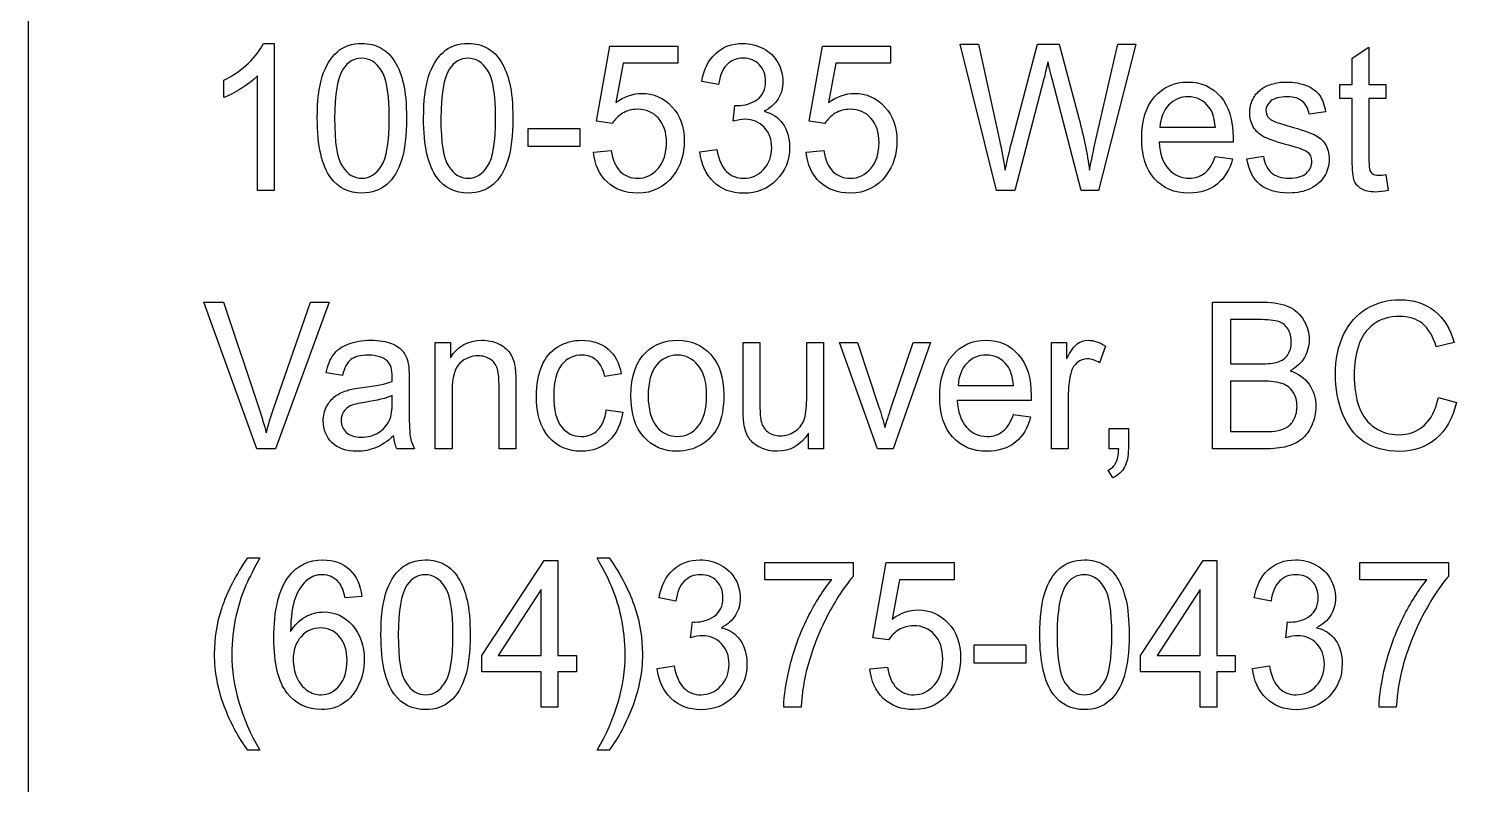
# Model space of a CAD drawing. Header units: millimetres. Extents: x 6 to 858, y 6 to 553.
# Drawn here: x 784.1 to 800.42, y 519.36 to 528 of the extents above; entities that cross this region are included whole.
import ezdxf

# ---------------------------------------------------------------- set-up
doc = ezdxf.new("R2010")
doc.units = ezdxf.units.MM
doc.layers.get('0').update_dxf_attribs({"linetype": 'CONTINUOUS'})

msp = doc.modelspace()

# ---------------------------------------------------------------- linework, layer by layer
at = {"color": 7}
for points in [[(784.09998, 9.299996), (784.09998, 550.299996)], [(786.783988, 527.827376), (786.907715, 527.827376), (786.907715, 526.145225)], [(790.771173, 526.912017), (790.590918, 526.937156), (790.742376, 527.797659), (791.519971, 527.797659), (791.519971, 527.601104), (790.895988, 527.601104), (790.811705, 527.150855)], [(793.201039, 526.912017), (793.020784, 526.937156), (793.172243, 527.797659), (793.949837, 527.797659), (793.949837, 527.601104), (793.325831, 527.601104), (793.241572, 527.150855)], [(795.159446, 526.145225), (794.744515, 527.820519), (794.956784, 527.820519), (795.194632, 526.722321)], [(795.331183, 526.689181), (795.628776, 527.820519), (795.878383, 527.820519), (796.102365, 526.972587)], [(796.301833, 526.744033), (796.547181, 527.820519), (796.755168, 527.820519), (796.32637, 526.145225), (796.126902, 526.145225), (795.797295, 527.421695)], [(799.226631, 526.500632), (799.226631, 527.198862), (799.085844, 527.198862), (799.085844, 527.35885), (799.226631, 527.35885), (799.226631, 527.659398), (799.417558, 527.782816), (799.417558, 527.35885), (799.610637, 527.35885), (799.610637, 527.198862), (799.417558, 527.198862), (799.417558, 526.489204)], [(786.331718, 527.207999), (786.331718, 527.406838)], [(786.907715, 526.145225), (786.715724, 526.145225), (786.715724, 527.455978)], [(791.983953, 527.356593), (791.791962, 527.393163)], [(795.702364, 527.421695), (795.370651, 526.145225), (795.159446, 526.145225)], [(792.151454, 526.938289), (792.17275, 527.118846)], [(798.920496, 527.045724), (798.732765, 527.018298)], [(797.864499, 526.75432), (797.864499, 526.699466), (797.019705, 526.699466)], [(797.029312, 526.868595), (797.661836, 526.868595)], [(790.556774, 526.584048), (790.758372, 526.602325)], [(791.772772, 526.58747), (791.964786, 526.614896)], [(792.986641, 526.584048), (793.188238, 526.602325)], [(797.659707, 526.536051), (797.85811, 526.509768)], [(797.660771, 526.536051), (797.659707, 526.536051)], [(798.022369, 526.507481), (798.212231, 526.539481)], [(799.610753, 526.329229), (799.610637, 526.329211)], [(799.610637, 526.329211), (799.638368, 526.147511)], [(786.709312, 523.194326), (786.103454, 524.86962), (786.327459, 524.86962), (786.733849, 523.652575)], [(786.900261, 523.652575), (787.322646, 524.86962), (787.533851, 524.86962), (786.921581, 523.194326), (786.709312, 523.194326)], [(797.628804, 523.194326), (797.628804, 524.86962), (798.215449, 524.86962)], [(798.148249, 524.671919), (797.835725, 524.671919), (797.835725, 524.165676)], [(788.747742, 523.194326), (788.747742, 524.407944), (788.920543, 524.407944), (788.920543, 524.235385)], [(792.265528, 523.656002), (792.265528, 524.407944), (792.457519, 524.407944), (792.457519, 523.734853)], [(792.991988, 523.757708), (792.991988, 524.407944), (793.184002, 524.407944), (793.184002, 523.194326), (793.012266, 523.194326)], [(793.799466, 523.194326), (793.36854, 524.407944), (793.571202, 524.407944), (793.814397, 523.681144)], [(793.958402, 523.66743), (794.210139, 524.407944), (794.407454, 524.407944), (793.978657, 523.194326), (793.799466, 523.194326)], [(795.789864, 523.194326), (795.789864, 524.407944), (795.962666, 524.407944), (795.962666, 524.223957)], [(796.405329, 524.369088), (796.339194, 524.178247)], [(800.390384, 524.410228), (800.186657, 524.358803)], [(797.835725, 524.165676), (798.173851, 524.165676)], [(787.687462, 524.034259), (787.499707, 524.061685)], [(788.255982, 523.96455), (788.255982, 524.018259)], [(788.449177, 523.977121), (788.449177, 523.702856)], [(790.872539, 524.051401), (790.685872, 524.020545)], [(798.197324, 523.96799), (797.835725, 523.96799), (797.835725, 523.392024)], [(788.256005, 523.727998), (788.256005, 523.803419)], [(788.939641, 523.85713), (788.939641, 523.194326), (788.747742, 523.194326)], [(789.668253, 523.940551), (789.668253, 523.194326), (789.476239, 523.194326), (789.476239, 523.932551)], [(795.557318, 523.803419), (795.557318, 523.748567), (794.712524, 523.748567)], [(794.722131, 523.917696), (795.354655, 523.917696)], [(795.981856, 523.829704), (795.981856, 523.194326), (795.789864, 523.194326)], [(800.210129, 523.781707), (800.417051, 523.725712)], [(790.701867, 523.63886), (790.890664, 523.612578)], [(795.352525, 523.585152), (795.550929, 523.558867)], [(795.35359, 523.585152), (795.352525, 523.585152)], [(788.271121, 523.344027), (788.271977, 523.344027)], [(793.012266, 523.194326), (793.012266, 523.372596)], [(796.449056, 523.194326), (796.449056, 523.428591), (796.667737, 523.428591), (796.667737, 523.194326)], [(797.835725, 523.392024), (798.225055, 523.392024)], [(788.510056, 523.194326), (788.309524, 523.194326)], [(796.557852, 523.194326), (796.449056, 523.194326)], [(798.225055, 523.194326), (797.628804, 523.194326)], [(796.489588, 522.862923), (796.436255, 522.950917)], [(786.604774, 521.947288), (786.74239, 521.947288)], [(790.598371, 521.947288), (790.735987, 521.947288)], [(792.511987, 521.699308), (792.511987, 521.897006), (793.524234, 521.897006), (793.524234, 521.737019)], [(793.928518, 521.010211), (793.748239, 521.035353), (793.899698, 521.895856), (794.677316, 521.895856), (794.677316, 521.699301), (794.05331, 521.699301), (793.96905, 521.24905)], [(799.314108, 521.699308), (799.314108, 521.897006), (800.326356, 521.897006), (800.326356, 521.737019)], [(793.277845, 521.699308), (792.511987, 521.699308)], [(800.079967, 521.699308), (799.314108, 521.699308)], [(787.90825, 521.508465), (787.717323, 521.492469)], [(791.496475, 521.454801), (791.304461, 521.491368)], [(798.298597, 521.454801), (798.106583, 521.491368)], [(791.663976, 521.036494), (791.685272, 521.217051)], [(798.466097, 521.036494), (798.487394, 521.217051)], [(791.285317, 520.685675), (791.477308, 520.713101)], [(793.714119, 520.682245), (793.915717, 520.700523)], [(798.087439, 520.685675), (798.27943, 520.713101)], [(792.927983, 520.243424), (792.730645, 520.243424)], [(799.730105, 520.243424), (799.532766, 520.243424)], [(786.74239, 519.750892), (786.604774, 519.750892)], [(790.735987, 519.750892), (790.598371, 519.750892)]]:
    msp.add_lwpolyline(points, dxfattribs=at)
for points in [[(787.399452, 526.971444)], [(787.596791, 526.971444)], [(788.614385, 526.971444)], [(788.811724, 526.971444)], [(789.807976, 526.648041), (789.807976, 526.854883), (790.397838, 526.854883), (790.397838, 526.648041)], [(797.029312, 526.868595)], [(790.556774, 526.584043)], [(791.772749, 526.587513)], [(792.986641, 526.584043)], [(798.022369, 526.507481)], [(790.983465, 523.801135)], [(791.180803, 523.801135)], [(794.722131, 523.917696)], [(800.210129, 523.781707)], [(790.701867, 523.63886)], [(789.957305, 520.243424), (789.957305, 520.644535), (789.278924, 520.644535), (789.278924, 520.833092), (789.992513, 521.918719), (790.149319, 521.918719), (790.149319, 520.833092), (790.360524, 520.833092), (790.360524, 520.644535), (790.149319, 520.644535), (790.149319, 520.243424)], [(797.486905, 520.243424), (797.486905, 520.644535), (796.808501, 520.644535), (796.808501, 520.833092), (797.522114, 521.918719), (797.678896, 521.918719), (797.678896, 520.833092), (797.890101, 520.833092), (797.890101, 520.644535), (797.678896, 520.644535), (797.678896, 520.243424)], [(787.90825, 521.508467)], [(789.957305, 520.833092), (789.957305, 521.588458), (789.467721, 520.833092)], [(797.486905, 520.833092), (797.486905, 521.588458), (796.997298, 520.833092)], [(788.126907, 521.069644)], [(788.324246, 521.069644)], [(795.656508, 521.069644)], [(795.853846, 521.069644)], [(794.90771, 520.746241), (794.90771, 520.95308), (795.497572, 520.95308), (795.497572, 520.746241)], [(787.124243, 520.786238)], [(791.285271, 520.68572)], [(793.714119, 520.682238)], [(798.087393, 520.68572)], [(790.735987, 519.750892)]]:
    msp.add_lwpolyline(points, close=True, dxfattribs=at)
for points in [[(786.613316, 527.603395), (786.693671, 527.68034), (786.750562, 527.755001), (786.783988, 527.827376)], [(787.45598, 527.449121), (787.494375, 527.570254), (787.550911, 527.663581), (787.625587, 527.7291)], [(787.625587, 527.7291), (787.700957, 527.794617), (787.795533, 527.827376), (787.909314, 527.827376)], [(787.909314, 527.827376), (787.993219, 527.827376), (788.066822, 527.809092), (788.130125, 527.772524)], [(788.130125, 527.772524), (788.193412, 527.736717), (788.245673, 527.684531), (788.286908, 527.615966)], [(788.670913, 527.449121), (788.709308, 527.570254), (788.765844, 527.663581), (788.84052, 527.7291)], [(788.84052, 527.7291), (788.915891, 527.794617), (789.010467, 527.827376), (789.124248, 527.827376)], [(789.124248, 527.827376), (789.208152, 527.827376), (789.281756, 527.809092), (789.345058, 527.772524)], [(789.345058, 527.772524), (789.408346, 527.736717), (789.460606, 527.684531), (789.501841, 527.615966)], [(791.791962, 527.393163), (791.815419, 527.531056), (791.868752, 527.637714), (791.951962, 527.713136)], [(791.951962, 527.713136), (792.035157, 527.789321), (792.138622, 527.827413), (792.262357, 527.827413)], [(792.262357, 527.827413), (792.347681, 527.827413), (792.426261, 527.807606), (792.498098, 527.767991)], [(792.498098, 527.767991), (792.569919, 527.729136), (792.624672, 527.675807), (792.662357, 527.608003)], [(786.331718, 527.406838), (786.439095, 527.460929), (786.532961, 527.526448), (786.613316, 527.603395)], [(787.695981, 527.537113), (787.629854, 527.435026), (787.596791, 527.24647), (787.596791, 526.971444)], [(787.907185, 527.657104), (787.819006, 527.657104), (787.748604, 527.617107), (787.695981, 527.537113)], [(788.13119, 527.521115), (788.071452, 527.611774), (787.996784, 527.657104), (787.907185, 527.657104)], [(788.286908, 527.615966), (788.328158, 527.548162), (788.360519, 527.465121), (788.383991, 527.366843)], [(788.910914, 527.537113), (788.844787, 527.435026), (788.811724, 527.24647), (788.811724, 526.971444)], [(789.122118, 527.657104), (789.033939, 527.657104), (788.963537, 527.617107), (788.910914, 527.537113)], [(789.346123, 527.521115), (789.286385, 527.611774), (789.211717, 527.657104), (789.122118, 527.657104)], [(789.501841, 527.615966), (789.543091, 527.548162), (789.575452, 527.465121), (789.598925, 527.366843)], [(792.079949, 527.582861), (792.03018, 527.53258), (791.998182, 527.457158), (791.983953, 527.356593)], [(792.266616, 527.658284), (792.191955, 527.658284), (792.129733, 527.633143), (792.079949, 527.582861)], [(792.451153, 527.584004), (792.403514, 527.633524), (792.342002, 527.658284), (792.266616, 527.658284)], [(792.522612, 527.39659), (792.522612, 527.472013), (792.498792, 527.534484), (792.451153, 527.584004)], [(792.662357, 527.608003), (792.700753, 527.540199), (792.71995, 527.468204), (792.71995, 527.39202)], [(795.748244, 527.61825), (795.731886, 527.541305), (795.716593, 527.475787), (795.702364, 527.421695)], [(795.797295, 527.421695), (795.769563, 527.528354), (795.753213, 527.593872), (795.748244, 527.61825)], [(786.715724, 527.455978), (786.669504, 527.408743), (786.608702, 527.361509), (786.533316, 527.314275)], [(787.399452, 526.971444), (787.399452, 527.169524), (787.418295, 527.32875), (787.45598, 527.449121)], [(788.221838, 526.971444), (788.221838, 527.247232), (788.191622, 527.430455), (788.13119, 527.521115)], [(788.614385, 526.971444), (788.614385, 527.169524), (788.633228, 527.32875), (788.670913, 527.449121)], [(789.436771, 526.971444), (789.436771, 527.247232), (789.406555, 527.430455), (789.346123, 527.521115)], [(792.424487, 527.18518), (792.489903, 527.23089), (792.522612, 527.30136), (792.522612, 527.39659)], [(792.71995, 527.39202), (792.71995, 527.319644), (792.701817, 527.253745), (792.665552, 527.194322)], [(796.967437, 527.21714), (797.065569, 527.329892), (797.192861, 527.386269), (797.349312, 527.386269)], [(797.349312, 527.386269), (797.500779, 527.386269), (797.624506, 527.331035), (797.720494, 527.220567)], [(798.305032, 527.361129), (798.356946, 527.377889), (798.412417, 527.386269), (798.471445, 527.386269)], [(798.471445, 527.386269), (798.560334, 527.386269), (798.638196, 527.372555), (798.705033, 527.345129)], [(786.533316, 527.314275), (786.458655, 527.26704), (786.391456, 527.231615), (786.331718, 527.207999)], [(788.383991, 527.366843), (788.407448, 527.269326), (788.419177, 527.137526), (788.419177, 526.971444)], [(789.598925, 527.366843), (789.622381, 527.269326), (789.63411, 527.137526), (789.63411, 526.971444)], [(790.811705, 527.150855), (790.905579, 527.220944), (791.004067, 527.255988), (791.107169, 527.255988)], [(791.107169, 527.255988), (791.243712, 527.255988), (791.358913, 527.205326), (791.452771, 527.104001)], [(793.241572, 527.150855), (793.335445, 527.220944), (793.433933, 527.255988), (793.537035, 527.255988)], [(793.537035, 527.255988), (793.673579, 527.255988), (793.78878, 527.205326), (793.882638, 527.104001)], [(796.820237, 526.741749), (796.820237, 526.945924), (796.869304, 527.104387), (796.967437, 527.21714)], [(797.351442, 527.21714), (797.263263, 527.21714), (797.188949, 527.185523), (797.128502, 527.122291)], [(797.589313, 527.098292), (797.528155, 527.177524), (797.448865, 527.21714), (797.351442, 527.21714)], [(797.720494, 527.220567), (797.816497, 527.110101), (797.864499, 526.954685), (797.864499, 526.75432)], [(798.088504, 527.186284), (798.111976, 527.232757), (798.14362, 527.27123), (798.183435, 527.301704)], [(798.183435, 527.301704), (798.213296, 527.325322), (798.253828, 527.34513), (798.305032, 527.361129)], [(798.48531, 527.21714), (798.397131, 527.21714), (798.334191, 527.201522), (798.29649, 527.170286)], [(798.658112, 527.164572), (798.617571, 527.199617), (798.559971, 527.21714), (798.48531, 527.21714)], [(798.705033, 527.345129), (798.772595, 527.317703), (798.822371, 527.280373), (798.854362, 527.233138)], [(798.854362, 527.233138), (798.886368, 527.186665), (798.908413, 527.124194), (798.920496, 527.045724)], [(791.055988, 527.074289), (790.994121, 527.074289), (790.938295, 527.059052), (790.888511, 527.028578)], [(791.297053, 526.972582), (791.235896, 527.040387), (791.155541, 527.074289), (791.055988, 527.074289)], [(791.452771, 527.104001), (791.546645, 527.002676), (791.593582, 526.872401), (791.593582, 526.713175)], [(792.17275, 527.118846), (792.185559, 527.117358), (792.195867, 527.116614), (792.203676, 527.116614)], [(792.203676, 527.116614), (792.285466, 527.116614), (792.35907, 527.13947), (792.424487, 527.18518)], [(792.665552, 527.194322), (792.629286, 527.134898), (792.575598, 527.087664), (792.504487, 527.052619)], [(792.504487, 527.052619), (792.596925, 527.029763), (792.668746, 526.982148), (792.71995, 526.909772)], [(793.485831, 527.074289), (793.423964, 527.074289), (793.368146, 527.059052), (793.318377, 527.028578)], [(793.726897, 526.972582), (793.665755, 527.040387), (793.5854, 527.074289), (793.485831, 527.074289)], [(793.882638, 527.104001), (793.976512, 527.002676), (794.023448, 526.872401), (794.023448, 526.713175)], [(797.128502, 527.122291), (797.068764, 527.059057), (797.035701, 526.974491), (797.029312, 526.868595)], [(797.661836, 526.868595), (797.653349, 526.970682), (797.629174, 527.047248), (797.589313, 527.098292)], [(798.05436, 527.036583), (798.05436, 527.090673), (798.065741, 527.140573), (798.088504, 527.186284)], [(798.29649, 527.170286), (798.258805, 527.13905), (798.239963, 527.102482), (798.239963, 527.060582)], [(798.239963, 527.060582), (798.239963, 527.033917), (798.247787, 527.009918), (798.263435, 526.988586)], [(798.732765, 527.018298), (798.724277, 527.080769), (798.699393, 527.129527), (798.658112, 527.164572)], [(787.554105, 526.290355), (787.451003, 526.429774), (787.399452, 526.656804), (787.399452, 526.971444)], [(787.596791, 526.971444), (787.596791, 526.696419), (787.626652, 526.513195), (787.686374, 526.421774)], [(788.13119, 526.422917), (788.191622, 526.514339), (788.221838, 526.697181), (788.221838, 526.971444)], [(788.419177, 526.971444), (788.419177, 526.774888), (788.400334, 526.616044), (788.362649, 526.494911)], [(788.769039, 526.290355), (788.665936, 526.429774), (788.614385, 526.656804), (788.614385, 526.971444)], [(788.811724, 526.971444), (788.811724, 526.696419), (788.841585, 526.513195), (788.901307, 526.421774)], [(789.346123, 526.422917), (789.406555, 526.514339), (789.436771, 526.697181), (789.436771, 526.971444)], [(789.63411, 526.971444), (789.63411, 526.774888), (789.615267, 526.616044), (789.577582, 526.494911)], [(790.888511, 527.028578), (790.838727, 526.998866), (790.799614, 526.960012), (790.771173, 526.912017)], [(791.389855, 526.69489), (791.389855, 526.812214), (791.358921, 526.904778), (791.297053, 526.972582)], [(792.286917, 526.961155), (792.250651, 526.961155), (792.205497, 526.953533), (792.151454, 526.938289)], [(792.506639, 526.86859), (792.449047, 526.9303), (792.375806, 526.961155), (792.286917, 526.961155)], [(792.71995, 526.909772), (792.771154, 526.838159), (792.796756, 526.748262), (792.796756, 526.640081)], [(793.318377, 527.028578), (793.268593, 526.998866), (793.229481, 526.960012), (793.201039, 526.912017)], [(793.819698, 526.69489), (793.819698, 526.812214), (793.788764, 526.904778), (793.726897, 526.972582)], [(796.102365, 526.972587), (796.158554, 526.762319), (796.199086, 526.564621), (796.223963, 526.379493)], [(798.095958, 526.873168), (798.068226, 526.922688), (798.05436, 526.97716), (798.05436, 527.036583)], [(798.263435, 526.988586), (798.279083, 526.966493), (798.30362, 526.948209), (798.337046, 526.933734)], [(798.337046, 526.933734), (798.356244, 526.926112), (798.412772, 526.908589), (798.50663, 526.881166)], [(798.50663, 526.881166), (798.642448, 526.842313), (798.737024, 526.810316), (798.790357, 526.785174)], [(792.593052, 526.635468), (792.593052, 526.729936), (792.564248, 526.807644), (792.506639, 526.86859)], [(795.194632, 526.722321), (795.220234, 526.607284), (795.242278, 526.493008), (795.260766, 526.379493)], [(796.223963, 526.379493), (796.243886, 526.485389), (796.269842, 526.606903), (796.301833, 526.744033)], [(796.965307, 526.281214), (796.868594, 526.39092), (796.820237, 526.544431), (796.820237, 526.741749)], [(798.219708, 526.757748), (798.165665, 526.785937), (798.124414, 526.82441), (798.095958, 526.873168)], [(798.513042, 526.659469), (798.372239, 526.697561), (798.274461, 526.730321), (798.219708, 526.757748)], [(798.790357, 526.785174), (798.844416, 526.760796), (798.886731, 526.724989), (798.917302, 526.677754)], [(790.710385, 526.244642), (790.620786, 526.329968), (790.569583, 526.443101), (790.556774, 526.584043)], [(790.758372, 526.602325), (790.773341, 526.497191), (790.807832, 526.41796), (790.861844, 526.36463)], [(791.293836, 526.397773), (791.357848, 526.472433), (791.389855, 526.571472), (791.389855, 526.69489)], [(791.593582, 526.713175), (791.593582, 526.561568), (791.55234, 526.43053), (791.469855, 526.320063)], [(791.927425, 526.246968), (791.837116, 526.33458), (791.785558, 526.448095), (791.772749, 526.587513)], [(791.964786, 526.614896), (791.986824, 526.498335), (792.024154, 526.414151), (792.076777, 526.362346)], [(792.499186, 526.386345), (792.561763, 526.453387), (792.593052, 526.536428), (792.593052, 526.635468)], [(792.796756, 526.640081), (792.796756, 526.493805), (792.74698, 526.369625), (792.647427, 526.267539)], [(793.140252, 526.244642), (793.050653, 526.329968), (792.999449, 526.443101), (792.986641, 526.584043)], [(793.188238, 526.602325), (793.203207, 526.497191), (793.237698, 526.41796), (793.291711, 526.36463)], [(793.723702, 526.397773), (793.787699, 526.472433), (793.819698, 526.571472), (793.819698, 526.69489)], [(794.023448, 526.713175), (794.023448, 526.561568), (793.982198, 526.43053), (793.899698, 526.320063)], [(795.260766, 526.379493), (795.300596, 526.558525), (795.324069, 526.661755), (795.331183, 526.689181)], [(797.019705, 526.699466), (797.026804, 526.566144), (797.062005, 526.464057), (797.125307, 526.393204)], [(798.709292, 526.589762), (798.68298, 526.608046), (798.617564, 526.631282), (798.513042, 526.659469)], [(798.765843, 526.480055), (798.765843, 526.526528), (798.746993, 526.563097), (798.709292, 526.589762)], [(798.917302, 526.677754), (798.947873, 526.63052), (798.963159, 526.571858), (798.963159, 526.501768)], [(787.686374, 526.421774), (787.746822, 526.331114), (787.821135, 526.285785), (787.909314, 526.285785)], [(787.909314, 526.285785), (787.997494, 526.285785), (788.071452, 526.331495), (788.13119, 526.422917)], [(788.362649, 526.494911), (788.324963, 526.374539), (788.268428, 526.281214), (788.193042, 526.214934)], [(788.901307, 526.421774), (788.961755, 526.331114), (789.036068, 526.285785), (789.124248, 526.285785)], [(789.124248, 526.285785), (789.212427, 526.285785), (789.286385, 526.331495), (789.346123, 526.422917)], [(789.577582, 526.494911), (789.539897, 526.374539), (789.483361, 526.281214), (789.407975, 526.214934)], [(791.059183, 526.28578), (791.151621, 526.28578), (791.229839, 526.323111), (791.293836, 526.397773)], [(793.489049, 526.28578), (793.581488, 526.28578), (793.659705, 526.323111), (793.723702, 526.397773)], [(797.125307, 526.393204), (797.188594, 526.322353), (797.267522, 526.286928), (797.36209, 526.286928)], [(797.542368, 526.346353), (797.592152, 526.385968), (797.63162, 526.449201), (797.660771, 526.536051)], [(797.85811, 526.509768), (797.826813, 526.385588), (797.768858, 526.289214), (797.684244, 526.220648)], [(798.169569, 526.216078), (798.092763, 526.281595), (798.043697, 526.37873), (798.022369, 526.507481)], [(798.212231, 526.539481), (798.222879, 526.457962), (798.252393, 526.395491), (798.300773, 526.352067)], [(798.701839, 526.344066), (798.744508, 526.382921), (798.765843, 526.428251), (798.765843, 526.480055)], [(798.963159, 526.501768), (798.963159, 526.433201), (798.944316, 526.368444), (798.906631, 526.307497)], [(799.250104, 526.257223), (799.234455, 526.296077), (799.226631, 526.377214), (799.226631, 526.500632)], [(799.417558, 526.489204), (799.417558, 526.430543), (799.420798, 526.392832), (799.42728, 526.37607)], [(787.909314, 526.116656), (787.758558, 526.116656), (787.640155, 526.174555), (787.554105, 526.290355)], [(789.124248, 526.116656), (788.973491, 526.116656), (788.855088, 526.174555), (788.769039, 526.290355)], [(791.059183, 526.116651), (790.91696, 526.116651), (790.800694, 526.159314), (790.710385, 526.244642)], [(790.861844, 526.36463), (790.916597, 526.312063), (790.982377, 526.28578), (791.059183, 526.28578)], [(791.469855, 526.320063), (791.369577, 526.184455), (791.232686, 526.116651), (791.059183, 526.116651)], [(792.26981, 526.115549), (792.132572, 526.115549), (792.018444, 526.159356), (791.927425, 526.246968)], [(792.076777, 526.362346), (792.130111, 526.311302), (792.194826, 526.28578), (792.270921, 526.28578)], [(792.647427, 526.267539), (792.547874, 526.166213), (792.422002, 526.115549), (792.26981, 526.115549)], [(792.270921, 526.28578), (792.36123, 526.28578), (792.437318, 526.319301), (792.499186, 526.386345)], [(793.489049, 526.116651), (793.346827, 526.116651), (793.230561, 526.159314), (793.140252, 526.244642)], [(793.291711, 526.36463), (793.346464, 526.312063), (793.412243, 526.28578), (793.489049, 526.28578)], [(793.899698, 526.320063), (793.799436, 526.184455), (793.662553, 526.116651), (793.489049, 526.116651)], [(797.359961, 526.117799), (797.194281, 526.117799), (797.06273, 526.172271), (796.965307, 526.281214)], [(797.36209, 526.286928), (797.432492, 526.286928), (797.492584, 526.306736), (797.542368, 526.346353)], [(798.300773, 526.352067), (798.349832, 526.308641), (798.418096, 526.286928), (798.505565, 526.286928)], [(798.505565, 526.286928), (798.593744, 526.286928), (798.659169, 526.305974), (798.701839, 526.344066)], [(798.906631, 526.307497), (798.869655, 526.247311), (798.815967, 526.200458), (798.745565, 526.166937)], [(799.331169, 526.16466), (799.292774, 526.188276), (799.265752, 526.21913), (799.250104, 526.257223)], [(799.42728, 526.37607), (799.434379, 526.359311), (799.445405, 526.345978), (799.460359, 526.336073)], [(799.460359, 526.336073), (799.475992, 526.32617), (799.498036, 526.321218), (799.526493, 526.321218)], [(799.526493, 526.321218), (799.54782, 526.321218), (799.575907, 526.323888), (799.610753, 526.329229)], [(788.193042, 526.214934), (788.118381, 526.149415), (788.023805, 526.116656), (787.909314, 526.116656)], [(789.407975, 526.214934), (789.333314, 526.149415), (789.238739, 526.116656), (789.124248, 526.116656)], [(797.684244, 526.220648), (797.599614, 526.152082), (797.491519, 526.117799), (797.359961, 526.117799)], [(798.50663, 526.117799), (798.359438, 526.117799), (798.247084, 526.150558), (798.169569, 526.216078)], [(798.745565, 526.166937), (798.675164, 526.134178), (798.595519, 526.117799), (798.50663, 526.117799)], [(799.493299, 526.129234), (799.423607, 526.129234), (799.369564, 526.141043), (799.331169, 526.16466)], [(799.638368, 526.147511), (799.584325, 526.135326), (799.535968, 526.129234), (799.493299, 526.129234)], [(798.215449, 524.86962), (798.334924, 524.86962), (798.430573, 524.852478), (798.502394, 524.818195)], [(798.502394, 524.818195), (798.574925, 524.784674), (798.63146, 524.732488), (798.672001, 524.661637)], [(799.127464, 524.500506), (799.190042, 524.630782), (799.278576, 524.729441), (799.393067, 524.796483)], [(799.393067, 524.796483), (799.508252, 524.864287), (799.634827, 524.898189), (799.77279, 524.898189)], [(799.77279, 524.898189), (799.929241, 524.898189), (800.0608, 524.855526), (800.167467, 524.7702)], [(800.167467, 524.7702), (800.274118, 524.684873), (800.348424, 524.564882), (800.390384, 524.410228)], [(798.38612, 524.647913), (798.339901, 524.663917), (798.260611, 524.671919), (798.148249, 524.671919)], [(798.492787, 524.561065), (798.467895, 524.603727), (798.432339, 524.632676), (798.38612, 524.647913)], [(798.672001, 524.661637), (798.713235, 524.591547), (798.733853, 524.518029), (798.733853, 524.441084)], [(799.466655, 524.615927), (799.3863, 524.554217), (799.329764, 524.471176), (799.297048, 524.366804)], [(799.768531, 524.708491), (799.648345, 524.708491), (799.54772, 524.677636), (799.466655, 524.615927)], [(800.028786, 524.625068), (799.959804, 524.680683), (799.873053, 524.708491), (799.768531, 524.708491)], [(800.186657, 524.358803), (800.150391, 524.480699), (800.097768, 524.569454), (800.028786, 524.625068)], [(787.753573, 524.391943), (787.827539, 524.420894), (787.913234, 524.43537), (788.010657, 524.43537)], [(788.010657, 524.43537), (788.10737, 524.43537), (788.185943, 524.42318), (788.246375, 524.3988)], [(788.920543, 524.235385), (789.003738, 524.368708), (789.123916, 524.43537), (789.281077, 524.43537)], [(789.281077, 524.43537), (789.349333, 524.43537), (789.41191, 524.422037), (789.468809, 524.395373)], [(790.149343, 524.36109), (790.232537, 524.41061), (790.322846, 524.43537), (790.420269, 524.43537)], [(790.420269, 524.43537), (790.543294, 524.43537), (790.643919, 524.401848), (790.722145, 524.334805)], [(791.158396, 524.300524), (791.255819, 524.390421), (791.374577, 524.43537), (791.51467, 524.43537)], [(791.51467, 524.43537), (791.670395, 524.43537), (791.79768, 524.380517), (791.896522, 524.270811)], [(794.660255, 524.266241), (794.758388, 524.378993), (794.88568, 524.43537), (795.042131, 524.43537)], [(795.042131, 524.43537), (795.193598, 524.43537), (795.317333, 524.380136), (795.413336, 524.269668)], [(796.084263, 524.39423), (796.121949, 524.421656), (796.163191, 524.43537), (796.20799, 524.43537)], [(796.20799, 524.43537), (796.272697, 524.43537), (796.338477, 524.413276), (796.405329, 524.369088)], [(798.530125, 524.414789), (798.530125, 524.470404), (798.517679, 524.519163), (798.492787, 524.561065)], [(798.733853, 524.441084), (798.733853, 524.36947), (798.71572, 524.302047), (798.679454, 524.238812)], [(799.034663, 524.044544), (799.034663, 524.219006), (799.065597, 524.370994), (799.127464, 524.500506)], [(787.499707, 524.061685), (787.516775, 524.147773), (787.544869, 524.217101), (787.58399, 524.269668)], [(787.58399, 524.269668), (787.623095, 524.322997), (787.679622, 524.363756), (787.753573, 524.391943)], [(788.246375, 524.3988), (788.306823, 524.374422), (788.351268, 524.343568), (788.379709, 524.306238)], [(788.379709, 524.306238), (788.408166, 524.269668), (788.428081, 524.223195), (788.439454, 524.166819)], [(789.468809, 524.395373), (789.526401, 524.36947), (789.569418, 524.335187), (789.59786, 524.292524)], [(789.59786, 524.292524), (789.626317, 524.24986), (789.646232, 524.199197), (789.657605, 524.140536)], [(789.964805, 524.140536), (790.00533, 524.238814), (790.066842, 524.312332), (790.149343, 524.36109)], [(790.722145, 524.334805), (790.800355, 524.268525), (790.850486, 524.174057), (790.872539, 524.051401)], [(790.983465, 523.801135), (790.983465, 524.025878), (791.041775, 524.192341), (791.158396, 524.300524)], [(791.896522, 524.270811), (791.995381, 524.161868), (792.04481, 524.011023), (792.04481, 523.818276)], [(795.413336, 524.269668), (795.509324, 524.1592), (795.557318, 524.003784), (795.557318, 523.803419)], [(795.962666, 524.223957), (796.006755, 524.310045), (796.047288, 524.366803), (796.084263, 524.39423)], [(798.37119, 524.185094), (798.423813, 524.201853), (798.463281, 524.22966), (798.489593, 524.268515)], [(798.489593, 524.268515), (798.516614, 524.307369), (798.530125, 524.356127), (798.530125, 524.414789)], [(799.297048, 524.366804), (799.264348, 524.263192), (799.247997, 524.156153), (799.247997, 524.045687)], [(787.782393, 524.213673), (787.739723, 524.180152), (787.708079, 524.120347), (787.687462, 524.034259)], [(787.982926, 524.265098), (787.892617, 524.265098), (787.825773, 524.247956), (787.782393, 524.213673)], [(788.201584, 524.195388), (788.152525, 524.241861), (788.079639, 524.265098), (787.982926, 524.265098)], [(788.255982, 524.018259), (788.255982, 524.102062), (788.237849, 524.161105), (788.201584, 524.195388)], [(788.439454, 524.166819), (788.445936, 524.131774), (788.449177, 524.068541), (788.449177, 523.977121)], [(789.028183, 524.173676), (788.969155, 524.118062), (788.939641, 524.012547), (788.939641, 523.85713)], [(789.240452, 524.257097), (789.158677, 524.257097), (789.08792, 524.22929), (789.028183, 524.173676)], [(789.373785, 524.219387), (789.336085, 524.244527), (789.29164, 524.257097), (789.240452, 524.257097)], [(789.453785, 524.119965), (789.438816, 524.161866), (789.41215, 524.195007), (789.373785, 524.219387)], [(789.476239, 523.932551), (789.476239, 524.016354), (789.468755, 524.078825), (789.453785, 524.119965)], [(789.657605, 524.140536), (789.664704, 524.102444), (789.668253, 524.035782), (789.668253, 523.940551)], [(789.903995, 523.796562), (789.903995, 523.9276), (789.924265, 524.042258), (789.964805, 524.140536)], [(790.192005, 524.154248), (790.131557, 524.08035), (790.101333, 523.963026), (790.101333, 523.802276)], [(790.427746, 524.266241), (790.331033, 524.266241), (790.252452, 524.22891), (790.192005, 524.154248)], [(790.590941, 524.204529), (790.546141, 524.24567), (790.491743, 524.266241), (790.427746, 524.266241)], [(790.685872, 524.020545), (790.668094, 524.102062), (790.63645, 524.16339), (790.590941, 524.204529)], [(791.275734, 524.149677), (791.212447, 524.072732), (791.180803, 523.956551), (791.180803, 523.801135)], [(791.51467, 524.265098), (791.418666, 524.265098), (791.339021, 524.226624), (791.275734, 524.149677)], [(791.751476, 524.148534), (791.688189, 524.226243), (791.609253, 524.265098), (791.51467, 524.265098)], [(791.847471, 523.807989), (791.847471, 523.958074), (791.815473, 524.071589), (791.751476, 524.148534)], [(794.513056, 523.790848), (794.513056, 523.995022), (794.562122, 524.153487), (794.660255, 524.266241)], [(794.821321, 524.171389), (794.761598, 524.108157), (794.728535, 524.023592), (794.722131, 523.917696)], [(795.044261, 524.266241), (794.956082, 524.266241), (794.881768, 524.234624), (794.821321, 524.171389)], [(795.282132, 524.147393), (795.220974, 524.226625), (795.141684, 524.266241), (795.044261, 524.266241)], [(795.354655, 523.917696), (795.346167, 524.019783), (795.321993, 524.096349), (795.282132, 524.147393)], [(796.085328, 524.181676), (796.051902, 524.155012), (796.028083, 524.117681), (796.01387, 524.069683)], [(796.198384, 524.222814), (796.156439, 524.222814), (796.118754, 524.209101), (796.085328, 524.181676)], [(796.339194, 524.178247), (796.292265, 524.207958), (796.245328, 524.222814), (796.198384, 524.222814)], [(798.173851, 524.165676), (798.265595, 524.165676), (798.331375, 524.172148), (798.37119, 524.185094)], [(798.679454, 524.238812), (798.643189, 524.17558), (798.588436, 524.124536), (798.515195, 524.085682)], [(787.913574, 523.893697), (788.068605, 523.913506), (788.182741, 523.937123), (788.255982, 523.96455)], [(796.01387, 524.069683), (795.992527, 523.996547), (795.981856, 523.916554), (795.981856, 523.829704)], [(798.425588, 523.93942), (798.372964, 523.958467), (798.296876, 523.96799), (798.197324, 523.96799)], [(798.515195, 524.085682), (798.609763, 524.05597), (798.682294, 524.005307), (798.732788, 523.933694)], [(799.116793, 523.595436), (799.06204, 523.734854), (799.034663, 523.884556), (799.034663, 524.044544)], [(799.247997, 524.045687), (799.247997, 523.903221), (799.267195, 523.778659), (799.30559, 523.672)], [(787.505054, 523.676573), (787.530656, 523.726093), (787.563719, 523.765709), (787.604244, 523.795421)], [(787.604244, 523.795421), (787.645494, 523.825133), (787.691721, 523.847607), (787.742925, 523.862844)], [(787.742925, 523.862844), (787.78061, 523.873508), (787.837493, 523.883792), (787.913574, 523.893697)], [(788.256005, 523.803419), (788.186313, 523.772945), (788.081784, 523.747043), (787.942416, 523.725712)], [(790.044805, 523.329172), (789.950932, 523.438115), (789.903995, 523.593912), (789.903995, 523.796562)], [(790.101333, 523.802276), (790.101333, 523.639242), (790.130492, 523.520776), (790.18881, 523.446876)], [(791.129599, 523.330315), (791.032176, 523.439258), (790.983465, 523.596198), (790.983465, 523.801135)], [(791.180803, 523.801135), (791.180803, 523.645718), (791.212447, 523.529156), (791.275734, 523.451447)], [(791.752541, 523.45259), (791.815828, 523.530299), (791.847471, 523.648765), (791.847471, 523.807989)], [(792.04481, 523.818276), (792.04481, 523.662098), (792.022765, 523.53906), (791.978675, 523.449163)], [(794.658126, 523.330315), (794.561413, 523.440021), (794.513056, 523.593532), (794.513056, 523.790848)], [(798.55038, 523.842285), (798.520519, 523.888758), (798.478921, 523.921136), (798.425588, 523.93942)], [(798.595195, 523.680013), (798.595195, 523.742485), (798.580256, 523.796576), (798.55038, 523.842285)], [(798.732788, 523.933694), (798.783992, 523.862081), (798.809593, 523.777516), (798.809593, 523.680001)], [(800.046911, 523.462874), (800.127282, 523.534488), (800.181688, 523.640765), (800.210129, 523.781707)], [(786.733849, 523.652575), (786.766565, 523.555059), (786.793942, 523.463637), (786.815979, 523.37831)], [(786.815979, 523.37831), (786.840161, 523.469731), (786.868255, 523.561153), (786.900261, 523.652575)], [(787.467716, 523.514299), (787.467716, 523.573724), (787.480162, 523.627816), (787.505054, 523.676573)], [(787.699198, 523.617148), (787.68142, 523.588199), (787.672531, 523.55582), (787.672531, 523.520013)], [(787.774939, 523.684571), (787.742223, 523.669328), (787.716976, 523.646853), (787.699198, 523.617148)], [(787.942416, 523.725712), (787.863481, 523.713527), (787.807655, 523.699813), (787.774939, 523.684571)], [(788.225079, 523.522299), (788.245696, 523.568772), (788.256005, 523.637339), (788.256005, 523.727998)], [(788.449177, 523.702856), (788.449177, 523.511634), (788.453112, 523.390501), (788.460982, 523.339456)], [(790.605871, 523.410309), (790.656365, 523.459829), (790.688364, 523.536013), (790.701867, 523.63886)], [(792.277333, 523.464018), (792.269463, 523.504395), (792.265528, 523.56839), (792.265528, 523.656002)], [(792.457519, 523.734853), (792.457519, 523.627434), (792.461454, 523.555059), (792.469325, 523.517729)], [(792.959997, 523.520013), (792.981324, 523.574867), (792.991988, 523.654098), (792.991988, 523.757708)], [(793.814397, 523.681144), (793.840709, 523.602674), (793.864883, 523.521157), (793.88692, 523.436592)], [(793.88692, 523.436592), (793.903988, 523.500586), (793.927816, 523.577532), (793.958402, 523.66743)], [(794.712524, 523.748567), (794.719623, 523.615244), (794.754824, 523.513157), (794.818126, 523.442306)], [(798.564269, 523.53831), (798.584886, 523.57945), (798.595195, 523.626684), (798.595195, 523.680013)], [(798.809593, 523.680001), (798.809593, 523.601531), (798.793945, 523.528394), (798.762649, 523.46059)], [(799.30559, 523.672), (799.344695, 523.566104), (799.405143, 523.486872), (799.486933, 523.434305)], [(800.417051, 523.725712), (800.373671, 523.54363), (800.295453, 523.404594), (800.182397, 523.308603)], [(787.567994, 523.264033), (787.501142, 523.329552), (787.467716, 523.412974), (787.467716, 523.514299)], [(787.672531, 523.520013), (787.672531, 523.465161), (787.691737, 523.41945), (787.730147, 523.38288)], [(788.098134, 523.379453), (788.155742, 523.414498), (788.198057, 523.462114), (788.225079, 523.522299)], [(790.890664, 523.612578), (790.870046, 523.47316), (790.817068, 523.363836), (790.731728, 523.284604)], [(791.51467, 523.336029), (791.609963, 523.336029), (791.689253, 523.374883), (791.752541, 523.45259)], [(792.335991, 523.310887), (792.308259, 523.352789), (792.288707, 523.403832), (792.277333, 523.464018)], [(792.469325, 523.517729), (792.481362, 523.463637), (792.506964, 523.420974), (792.54613, 523.389738)], [(792.85333, 523.390881), (792.903824, 523.422879), (792.93938, 523.465923), (792.959997, 523.520013)], [(795.235187, 523.395451), (795.284971, 523.435068), (795.324439, 523.498302), (795.35359, 523.585152)], [(795.550929, 523.558867), (795.519632, 523.434686), (795.461677, 523.338313), (795.377063, 523.269747)], [(798.485333, 523.445745), (798.517324, 523.467078), (798.543636, 523.497933), (798.564269, 523.53831)], [(798.762649, 523.46059), (798.732078, 523.393548), (798.694038, 523.341743), (798.648528, 523.305173)], [(799.357859, 523.275461), (799.252611, 523.34936), (799.172256, 523.456019), (799.116793, 523.595436)], [(799.752512, 523.355454), (799.868423, 523.355454), (799.966556, 523.391261), (800.046911, 523.462874)], [(787.730147, 523.38288), (787.769252, 523.346312), (787.826135, 523.328028), (787.900796, 523.328028)], [(787.900796, 523.328028), (787.974762, 523.328028), (788.040542, 523.34517), (788.098134, 523.379453)], [(788.271977, 523.344027), (788.200866, 523.27927), (788.132247, 523.23356), (788.06612, 523.206897)], [(788.309524, 523.194326), (788.289616, 523.236988), (788.276815, 523.286888), (788.271121, 523.344027)], [(788.460982, 523.339456), (788.46947, 523.289174), (788.485828, 523.240797), (788.510056, 523.194326)], [(790.419204, 523.1669), (790.264188, 523.1669), (790.139389, 523.220991), (790.044805, 523.329172)], [(790.18881, 523.446876), (790.247113, 523.372978), (790.323201, 523.336029), (790.417075, 523.336029)], [(790.417075, 523.336029), (790.492445, 523.336029), (790.555377, 523.360789), (790.605871, 523.410309)], [(791.51467, 523.1669), (791.356089, 523.1669), (791.227732, 523.221372), (791.129599, 523.330315)], [(791.275734, 523.451447), (791.339021, 523.374501), (791.418666, 523.336029), (791.51467, 523.336029)], [(791.978675, 523.449163), (791.935296, 523.360026), (791.871646, 523.290698), (791.787726, 523.241177)], [(792.465065, 523.208038), (792.407473, 523.235464), (792.364448, 523.269748), (792.335991, 523.310887)], [(792.54613, 523.389738), (792.585251, 523.359264), (792.633607, 523.344027), (792.6912, 523.344027)], [(793.012266, 523.372596), (792.924086, 523.235465), (792.804264, 523.1669), (792.652797, 523.1669)], [(792.6912, 523.344027), (792.748793, 523.344027), (792.802836, 523.359645), (792.85333, 523.390881)], [(795.052803, 523.1669), (794.887108, 523.1669), (794.755549, 523.221372), (794.658126, 523.330315)], [(794.818126, 523.442306), (794.881413, 523.371454), (794.960349, 523.336029), (795.054932, 523.336029)], [(795.054932, 523.336029), (795.125334, 523.336029), (795.185419, 523.355836), (795.235187, 523.395451)], [(798.225055, 523.392024), (798.291907, 523.392024), (798.338844, 523.394694), (798.365866, 523.400034)], [(798.365866, 523.400034), (798.413505, 523.409177), (798.453327, 523.424414), (798.485333, 523.445745)], [(798.648528, 523.305173), (798.603019, 523.268605), (798.545773, 523.240798), (798.476792, 523.221752)], [(799.486933, 523.434305), (799.568708, 523.381738), (799.657234, 523.355454), (799.752512, 523.355454)], [(800.182397, 523.308603), (800.070036, 523.213372), (799.932435, 523.165757), (799.769596, 523.165757)], [(787.854916, 523.1669), (787.730471, 523.1669), (787.634831, 523.199278), (787.567994, 523.264033)], [(788.06612, 523.206897), (788.000688, 523.180232), (787.930287, 523.1669), (787.854916, 523.1669)], [(790.731728, 523.284604), (790.647114, 523.206135), (790.542939, 523.1669), (790.419204, 523.1669)], [(791.787726, 523.241177), (791.704531, 523.191659), (791.613512, 523.1669), (791.51467, 523.1669)], [(792.652797, 523.1669), (792.585961, 523.1669), (792.523383, 523.180612), (792.465065, 523.208038)], [(795.377063, 523.269747), (795.292433, 523.201182), (795.184346, 523.1669), (795.052803, 523.1669)], [(796.525861, 523.035481), (796.545059, 523.072049), (796.555723, 523.124997), (796.557852, 523.194326)], [(796.667737, 523.194326), (796.667737, 523.108238), (796.653508, 523.038909), (796.625051, 522.986341)], [(798.476792, 523.221752), (798.40852, 523.203468), (798.324608, 523.194326), (798.225055, 523.194326)], [(799.769596, 523.165757), (799.601061, 523.165757), (799.463816, 523.202325), (799.357859, 523.275461)], [(796.436255, 522.950917), (796.476795, 522.969963), (796.506664, 522.998151), (796.525861, 523.035481)], [(796.625051, 522.986341), (796.59661, 522.933013), (796.551456, 522.891874), (796.489588, 522.862923)], [(786.308246, 521.371335), (786.372243, 521.564081), (786.471086, 521.756066), (786.604774, 521.947288)], [(786.74239, 521.947288), (786.656341, 521.788824), (786.59945, 521.675691), (786.571719, 521.607887)], [(787.07091, 521.733594), (787.168333, 521.861583), (787.299537, 521.925578), (787.464522, 521.925578)], [(787.464522, 521.925578), (787.587547, 521.925578), (787.688164, 521.888628), (787.766374, 521.814728)], [(788.183459, 521.547321), (788.221854, 521.668452), (788.278382, 521.761778), (788.353042, 521.827297)], [(788.353042, 521.827297), (788.428428, 521.892816), (788.523012, 521.925576), (788.636793, 521.925576)], [(788.636793, 521.925576), (788.720697, 521.925576), (788.794293, 521.907291), (788.85758, 521.870721)], [(788.85758, 521.870721), (788.920868, 521.834915), (788.973136, 521.782729), (789.014386, 521.714163)], [(790.770108, 521.604457), (790.742376, 521.673023), (790.685131, 521.7873), (790.598371, 521.947288)], [(790.735987, 521.947288), (790.869676, 521.756066), (790.968519, 521.564081), (791.032516, 521.371335)], [(791.464461, 521.811343), (791.547656, 521.887528), (791.651121, 521.92562), (791.774855, 521.92562)], [(791.774855, 521.92562), (791.860195, 521.92562), (791.938776, 521.905812), (792.010597, 521.866195)], [(792.010597, 521.866195), (792.082418, 521.827342), (792.137171, 521.774014), (792.174856, 521.70621)], [(795.713036, 521.547321), (795.751431, 521.668452), (795.807966, 521.761778), (795.882642, 521.827297)], [(795.882642, 521.827297), (795.958013, 521.892816), (796.052589, 521.925576), (796.16637, 521.925576)], [(796.16637, 521.925576), (796.250274, 521.925576), (796.323878, 521.907291), (796.387181, 521.870721)], [(796.387181, 521.870721), (796.450468, 521.834915), (796.502729, 521.782729), (796.543963, 521.714163)], [(798.266583, 521.811343), (798.349793, 521.887528), (798.453258, 521.92562), (798.576977, 521.92562)], [(798.576977, 521.92562), (798.662317, 521.92562), (798.740897, 521.905812), (798.812718, 521.866195)], [(798.812718, 521.866195), (798.88454, 521.827342), (798.939293, 521.774014), (798.976978, 521.70621)], [(786.903456, 521.027363), (786.903456, 521.351148), (786.959274, 521.586558), (787.07091, 521.733594)], [(787.29172, 521.701595), (787.231273, 521.654361), (787.183626, 521.585415), (787.14878, 521.494755)], [(787.452786, 521.756449), (787.391628, 521.756449), (787.33794, 521.738164), (787.29172, 521.701595)], [(787.644777, 521.668455), (787.592863, 521.727118), (787.528866, 521.756449), (787.452786, 521.756449)], [(787.717323, 521.492469), (787.700255, 521.573225), (787.676073, 521.631887), (787.644777, 521.668455)], [(787.766374, 521.814728), (787.84531, 521.74083), (787.892601, 521.638743), (787.90825, 521.508467)], [(788.63464, 521.755303), (788.546461, 521.755303), (788.476067, 521.715306), (788.423459, 521.635313)], [(788.858645, 521.619314), (788.798907, 521.709974), (788.724239, 521.755303), (788.63464, 521.755303)], [(789.014386, 521.714163), (789.055621, 521.646359), (789.087974, 521.563318), (789.111447, 521.46504)], [(791.304461, 521.491368), (791.327933, 521.629262), (791.381267, 521.735921), (791.464461, 521.811343)], [(791.592471, 521.681068), (791.542687, 521.630786), (791.510688, 521.555363), (791.496475, 521.454801)], [(791.779138, 521.756491), (791.704462, 521.756491), (791.642239, 521.73135), (791.592471, 521.681068)], [(791.963675, 521.682211), (791.916021, 521.731731), (791.854508, 521.756491), (791.779138, 521.756491)], [(792.035134, 521.494797), (792.035134, 521.57022), (792.011314, 521.632691), (791.963675, 521.682211)], [(792.174856, 521.70621), (792.213267, 521.638404), (792.232472, 521.56641), (792.232472, 521.490227)], [(793.001571, 521.260485), (793.088331, 521.434185), (793.180422, 521.58046), (793.277845, 521.699308)], [(793.524234, 521.737019), (793.424682, 521.623504), (793.325839, 521.472659), (793.227706, 521.284484)], [(796.16424, 521.755303), (796.076061, 521.755303), (796.00566, 521.715306), (795.953036, 521.635313)], [(796.388245, 521.619314), (796.328508, 521.709974), (796.253839, 521.755303), (796.16424, 521.755303)], [(796.543963, 521.714163), (796.585213, 521.646359), (796.617575, 521.563318), (796.641047, 521.46504)], [(798.106583, 521.491368), (798.130055, 521.629262), (798.183388, 521.735921), (798.266583, 521.811343)], [(798.394592, 521.681068), (798.344808, 521.630786), (798.31281, 521.555363), (798.298597, 521.454801)], [(798.58126, 521.756491), (798.506583, 521.756491), (798.444361, 521.73135), (798.394592, 521.681068)], [(798.765797, 521.682211), (798.718143, 521.731731), (798.65663, 521.756491), (798.58126, 521.756491)], [(798.837256, 521.494797), (798.837256, 521.57022), (798.813436, 521.632691), (798.765797, 521.682211)], [(798.976978, 521.70621), (799.015389, 521.638404), (799.034594, 521.56641), (799.034594, 521.490227)], [(799.803693, 521.260485), (799.890452, 521.434185), (799.982544, 521.58046), (800.079967, 521.699308)], [(800.326356, 521.737019), (800.226803, 521.623504), (800.127961, 521.472659), (800.029828, 521.284484)], [(786.571719, 521.607887), (786.528339, 521.502752), (786.494203, 521.393047), (786.469311, 521.27877)], [(787.14878, 521.494755), (787.113935, 521.404096), (787.095802, 521.274963), (787.094382, 521.107357)], [(788.126907, 521.069644), (788.126907, 521.267722), (788.145758, 521.426948), (788.183459, 521.547321)], [(788.423459, 521.635313), (788.357317, 521.533225), (788.324246, 521.344669), (788.324246, 521.069644)], [(788.949317, 521.069644), (788.949317, 521.345431), (788.919093, 521.528655), (788.858645, 521.619314)], [(790.871451, 521.275342), (790.847268, 521.389618), (790.813488, 521.499323), (790.770108, 521.604457)], [(791.937009, 521.283385), (792.002425, 521.329096), (792.035134, 521.399567), (792.035134, 521.494797)], [(795.656508, 521.069644), (795.656508, 521.267722), (795.67535, 521.426948), (795.713036, 521.547321)], [(795.953036, 521.635313), (795.886909, 521.533225), (795.853846, 521.344669), (795.853846, 521.069644)], [(796.478894, 521.069644), (796.478894, 521.345431), (796.448678, 521.528655), (796.388245, 521.619314)], [(798.73913, 521.283385), (798.804547, 521.329096), (798.837256, 521.399567), (798.837256, 521.494797)], [(786.226116, 520.850233), (786.226116, 521.031552), (786.253493, 521.205253), (786.308246, 521.371335)], [(789.111447, 521.46504), (789.134919, 521.367525), (789.146655, 521.235726), (789.146655, 521.069644)], [(791.032516, 521.371335), (791.087269, 521.205253), (791.114646, 521.031552), (791.114646, 520.850233)], [(792.232472, 521.490227), (792.232472, 521.417851), (792.214339, 521.351952), (792.178074, 521.292529)], [(793.96905, 521.24905), (794.062908, 521.31914), (794.161396, 521.354186), (794.264514, 521.354186)], [(794.264514, 521.354186), (794.401042, 521.354186), (794.516243, 521.303522), (794.610116, 521.202196)], [(796.641047, 521.46504), (796.664504, 521.367525), (796.676232, 521.235726), (796.676232, 521.069644)], [(799.034594, 521.490227), (799.034594, 521.417851), (799.016461, 521.351952), (798.980196, 521.292529)], [(786.469311, 521.27877), (786.43874, 521.136305), (786.423455, 520.993079), (786.423455, 520.84909)], [(787.094382, 521.107357), (787.140601, 521.182779), (787.197137, 521.238775), (787.263989, 521.275345)], [(787.263989, 521.275345), (787.330825, 521.311913), (787.400864, 521.330197), (787.474105, 521.330197)], [(787.474105, 521.330197), (787.602115, 521.330197), (787.710919, 521.279534), (787.800518, 521.178209)], [(787.800518, 521.178209), (787.890827, 521.077645), (787.935981, 520.94737), (787.935981, 520.787384)], [(790.917307, 520.84909), (790.917307, 520.992317), (790.902022, 521.134401), (790.871451, 521.275342)], [(791.685272, 521.217051), (791.698081, 521.215563), (791.708389, 521.214819), (791.716198, 521.214819)], [(791.716198, 521.214819), (791.797973, 521.214819), (791.871576, 521.237674), (791.937009, 521.283385)], [(792.178074, 521.292529), (792.141793, 521.233104), (792.088105, 521.185869), (792.017009, 521.150826)], [(792.803168, 520.721099), (792.849403, 520.907751), (792.915537, 521.087547), (793.001571, 521.260485)], [(793.227706, 521.284484), (793.130283, 521.096308), (793.054905, 520.9028), (793.001571, 520.703957)], [(794.21331, 521.172486), (794.151443, 521.172486), (794.095617, 521.157249), (794.045833, 521.126775)], [(794.454375, 521.07078), (794.393218, 521.138584), (794.312863, 521.172486), (794.21331, 521.172486)], [(794.610116, 521.202196), (794.703975, 521.100871), (794.750904, 520.970595), (794.750904, 520.81137)], [(798.487394, 521.217051), (798.500202, 521.215563), (798.510511, 521.214819), (798.51832, 521.214819)], [(798.51832, 521.214819), (798.600094, 521.214819), (798.673698, 521.237674), (798.73913, 521.283385)], [(798.980196, 521.292529), (798.94393, 521.233104), (798.890242, 521.185869), (798.81913, 521.150826)], [(799.60529, 520.721099), (799.651524, 520.907751), (799.717659, 521.087547), (799.803693, 521.260485)], [(800.029828, 521.284484), (799.932405, 521.096308), (799.857026, 520.9028), (799.803693, 520.703957)], [(787.054914, 520.403412), (786.953942, 520.529879), (786.903456, 520.737863), (786.903456, 521.027363)], [(787.214915, 521.047932), (787.154467, 520.98165), (787.124243, 520.894419), (787.124243, 520.786238)], [(787.435725, 521.148494), (787.348966, 521.148494), (787.275362, 521.114974), (787.214915, 521.047932)], [(787.653318, 521.047932), (787.59571, 521.114974), (787.523179, 521.148494), (787.435725, 521.148494)], [(787.739708, 520.77481), (787.739708, 520.89061), (787.710911, 520.98165), (787.653318, 521.047932)], [(788.281584, 520.388555), (788.178466, 520.527972), (788.126907, 520.755002), (788.126907, 521.069644)], [(788.324246, 521.069644), (788.324246, 520.794618), (788.354115, 520.611395), (788.413853, 520.519973)], [(788.858645, 520.521117), (788.919093, 520.612537), (788.949317, 520.795379), (788.949317, 521.069644)], [(789.146655, 521.069644), (789.146655, 520.873088), (789.127805, 520.714243), (789.090104, 520.59311)], [(791.799439, 521.059359), (791.763173, 521.059359), (791.718019, 521.051738), (791.663976, 521.036494)], [(792.019185, 520.966794), (791.961577, 521.028504), (791.888328, 521.059359), (791.799439, 521.059359)], [(792.017009, 521.150826), (792.109447, 521.12797), (792.181268, 521.080355), (792.232472, 521.007979)], [(792.232472, 521.007979), (792.283661, 520.936366), (792.309255, 520.846468), (792.309255, 520.738285)], [(794.045833, 521.126775), (793.996064, 521.097063), (793.956959, 521.058209), (793.928518, 521.010211)], [(794.547176, 520.793087), (794.547176, 520.910412), (794.516243, 521.002976), (794.454375, 521.07078)], [(795.811161, 520.388555), (795.708059, 520.527972), (795.656508, 520.755002), (795.656508, 521.069644)], [(795.853846, 521.069644), (795.853846, 520.794618), (795.883707, 520.611395), (795.94343, 520.519973)], [(796.388245, 520.521117), (796.448678, 520.612537), (796.478894, 520.795379), (796.478894, 521.069644)], [(796.676232, 521.069644), (796.676232, 520.873088), (796.65739, 520.714243), (796.619704, 520.59311)], [(798.601561, 521.059359), (798.565295, 521.059359), (798.520141, 521.051738), (798.466097, 521.036494)], [(798.821306, 520.966794), (798.763698, 521.028504), (798.69045, 521.059359), (798.601561, 521.059359)], [(798.81913, 521.150826), (798.911569, 521.12797), (798.98339, 521.080355), (799.034594, 521.007979)], [(799.034594, 521.007979), (799.085782, 520.936366), (799.111376, 520.846468), (799.111376, 520.738285)], [(786.335978, 520.253709), (786.262737, 520.445693), (786.226116, 520.644535), (786.226116, 520.850233)], [(786.423455, 520.84909), (786.423455, 520.482643), (786.529767, 520.116577), (786.74239, 519.750892)], [(790.598371, 519.750892), (790.810995, 520.116577), (790.917307, 520.482643), (790.917307, 520.84909)], [(791.114646, 520.850233), (791.114646, 520.644535), (791.07767, 520.445693), (791.003719, 520.253709)], [(792.105574, 520.73367), (792.105574, 520.828139), (792.076777, 520.905847), (792.019185, 520.966794)], [(798.907695, 520.73367), (798.907695, 520.828139), (798.878899, 520.905847), (798.821306, 520.966794)], [(787.124243, 520.786238), (787.124243, 520.715387), (787.138109, 520.647583), (787.16584, 520.582826)], [(787.652254, 520.489118), (787.710556, 520.559208), (787.739708, 520.654439), (787.739708, 520.77481)], [(787.935981, 520.787384), (787.935981, 520.682248), (787.914646, 520.58435), (787.871976, 520.493691)], [(791.439924, 520.345175), (791.349615, 520.432788), (791.298064, 520.546302), (791.285271, 520.68572)], [(791.477308, 520.713101), (791.499361, 520.596539), (791.536691, 520.512355), (791.589299, 520.460548)], [(792.011708, 520.484547), (792.074285, 520.551589), (792.105574, 520.63463), (792.105574, 520.73367)], [(792.309255, 520.738285), (792.309255, 520.592012), (792.259478, 520.467831), (792.159926, 520.365744)], [(792.730645, 520.243424), (792.732805, 520.375223), (792.75698, 520.534448), (792.803168, 520.721099)], [(793.001571, 520.703957), (792.963176, 520.563778), (792.938647, 520.410267), (792.927983, 520.243424)], [(793.867707, 520.342837), (793.778108, 520.428164), (793.726912, 520.541298), (793.714119, 520.682238)], [(793.915717, 520.700523), (793.930686, 520.595388), (793.965169, 520.516157), (794.019166, 520.462827)], [(794.451181, 520.495967), (794.515178, 520.570628), (794.547176, 520.669668), (794.547176, 520.793087)], [(794.750904, 520.81137), (794.750904, 520.659764), (794.709661, 520.528728), (794.627177, 520.41826)], [(798.242046, 520.345175), (798.151737, 520.432788), (798.100186, 520.546302), (798.087393, 520.68572)], [(798.27943, 520.713101), (798.301483, 520.596539), (798.338821, 520.512355), (798.391444, 520.460548)], [(798.81383, 520.484547), (798.876407, 520.551589), (798.907695, 520.63463), (798.907695, 520.73367)], [(799.111376, 520.738285), (799.111376, 520.592012), (799.0616, 520.467831), (798.962047, 520.365744)], [(799.532766, 520.243424), (799.534927, 520.375223), (799.559101, 520.534448), (799.60529, 520.721099)], [(799.803693, 520.703957), (799.765298, 520.563778), (799.740768, 520.410267), (799.730105, 520.243424)], [(787.16584, 520.582826), (787.194297, 520.518069), (787.233765, 520.468549), (787.284244, 520.434266)], [(788.413853, 520.519973), (788.4743, 520.429314), (788.548614, 520.383984), (788.636793, 520.383984)], [(788.636793, 520.383984), (788.724957, 520.383984), (788.798907, 520.429695), (788.858645, 520.521117)], [(789.090104, 520.59311), (789.052419, 520.472739), (788.995891, 520.379413), (788.92052, 520.313131)], [(795.94343, 520.519973), (796.003877, 520.429314), (796.078191, 520.383984), (796.16637, 520.383984)], [(796.16637, 520.383984), (796.254549, 520.383984), (796.328508, 520.429695), (796.388245, 520.521117)], [(796.619704, 520.59311), (796.582019, 520.472739), (796.525483, 520.379413), (796.450097, 520.313131)], [(787.446374, 520.214858), (787.286373, 520.214858), (787.155887, 520.277709), (787.054914, 520.403412)], [(787.284244, 520.434266), (787.334737, 520.400745), (787.387716, 520.383984), (787.443179, 520.383984)], [(787.443179, 520.383984), (787.524244, 520.383984), (787.593936, 520.419029), (787.652254, 520.489118)], [(787.871976, 520.493691), (787.830032, 520.403793), (787.772076, 520.334847), (787.69811, 520.286851)], [(788.636793, 520.214855), (788.486036, 520.214855), (788.367633, 520.272755), (788.281584, 520.388555)], [(791.589299, 520.460548), (791.642633, 520.409506), (791.707348, 520.383984), (791.783443, 520.383984)], [(792.159926, 520.365744), (792.060373, 520.264419), (791.934509, 520.213757), (791.782332, 520.213757)], [(791.783443, 520.383984), (791.873752, 520.383984), (791.94984, 520.417505), (792.011708, 520.484547)], [(794.019166, 520.462827), (794.073935, 520.41026), (794.139714, 520.383977), (794.216504, 520.383977)], [(794.216504, 520.383977), (794.308958, 520.383977), (794.387184, 520.421307), (794.451181, 520.495967)], [(794.627177, 520.41826), (794.526914, 520.282652), (794.390023, 520.214848), (794.216504, 520.214848)], [(796.16637, 520.214855), (796.015613, 520.214855), (795.89721, 520.272755), (795.811161, 520.388555)], [(798.391444, 520.460548), (798.444778, 520.409506), (798.509485, 520.383984), (798.585565, 520.383984)], [(798.962047, 520.365744), (798.862495, 520.264419), (798.73663, 520.213757), (798.584454, 520.213757)], [(798.585565, 520.383984), (798.675874, 520.383984), (798.751962, 520.417505), (798.81383, 520.484547)], [(786.604774, 519.750892), (786.498833, 519.894119), (786.409234, 520.061724), (786.335978, 520.253709)], [(787.69811, 520.286851), (787.624159, 520.238856), (787.540247, 520.214858), (787.446374, 520.214858)], [(788.92052, 520.313131), (788.845844, 520.247614), (788.751268, 520.214855), (788.636793, 520.214855)], [(791.003719, 520.253709), (790.930463, 520.061724), (790.841219, 519.894119), (790.735987, 519.750892)], [(791.782332, 520.213757), (791.645094, 520.213757), (791.530958, 520.257563), (791.439924, 520.345175)], [(794.216504, 520.214848), (794.074282, 520.214848), (793.958016, 520.257511), (793.867707, 520.342837)], [(796.450097, 520.313131), (796.375437, 520.247614), (796.280861, 520.214855), (796.16637, 520.214855)], [(798.584454, 520.213757), (798.447216, 520.213757), (798.33308, 520.257563), (798.242046, 520.345175)]]:
    msp.add_open_spline(points, degree=3, dxfattribs=at)

doc.saveas('drawing.dxf')
